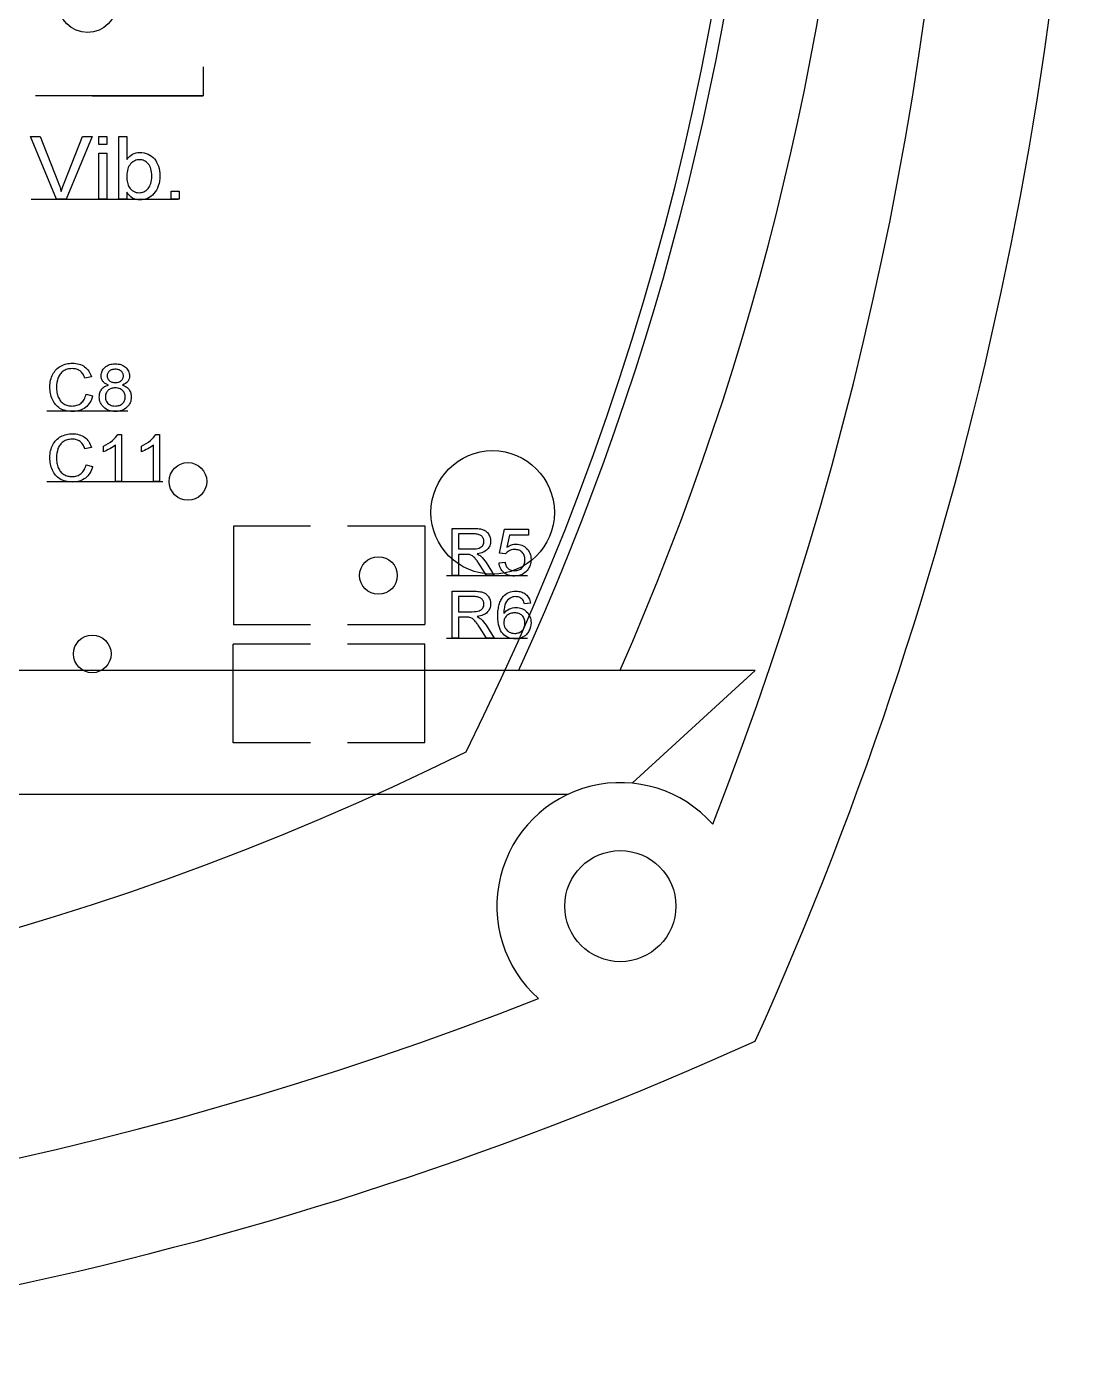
# Model space of a CAD drawing. Header units: millimetres. Extents: x -30 to 30, y -30 to 30.
# Drawn here: x 12.88 to 30, y -30 to -8.26 of the extents above; entities that cross this region are included whole.
import ezdxf

# ---------------------------------------------------------------- set-up
doc = ezdxf.new("R2010")
doc.units = ezdxf.units.MM
doc.linetypes.add('CENTERX2', pattern=[20.32, 12.7, -2.54, 2.54, -2.54])

msp = doc.modelspace()

# ---------------------------------------------------------------- linework, layer by layer
at = {"color": 7, "linetype": 'Continuous'}
for p, q in [((15.743, -8.905), (15.743, -9.374)), ((15.743, -8.905), (15.743, -9.374)), ((15.743, -8.905), (15.743, -9.374)), ((15.743, -9.374), (13.024, -9.374)), ((13.943, -9.374), (15.743, -9.374)), ((16.23, -16.345), (16.23, -17.945)), ((17.48, -16.345), (16.23, -16.345)), ((18.081, -16.34), (19.331, -16.34)), ((19.331, -16.34), (19.331, -17.94)), ((17.48, -17.945), (16.23, -17.945)), ((18.081, -17.94), (19.331, -17.94)), ((17.479, -18.255), (16.229, -18.255)), ((16.229, -19.855), (16.229, -18.255)), ((18.08, -18.25), (19.33, -18.25)), ((19.33, -19.85), (19.33, -18.25)), ((17.479, -19.855), (16.229, -19.855)), ((18.08, -19.85), (19.33, -19.85))]:
    msp.add_line(p, q, dxfattribs=at)
at = {"color": 7, "linetype": 'CENTERX2'}
for p, q in [((12.954, -11.049), (15.335, -11.049)), ((13.208, -14.478), (14.518, -14.478)), ((13.208, -15.621), (15.089, -15.621)), ((19.685, -17.145), (20.995, -17.145)), ((19.685, -18.161), (20.995, -18.161))]:
    msp.add_line(p, q, dxfattribs=at)
at = {"color": 7, "linetype": 'Continuous', "lineweight": 25}
for p, q in [((24.686, -18.686), (-20.845, -18.686)), ((22.693, -20.509), (24.686, -18.686)), ((-21.657, -20.686), (21.657, -20.686))]:
    msp.add_line(p, q, dxfattribs=at)
at = {"color": 7, "linetype": 'Continuous', "flags": 128}
for points in [[(13.366, -11.049), (12.941, -10.033), (12.941, -10.033), (13.097, -10.033), (13.097, -10.033), (13.384, -10.761), (13.384, -10.761), (13.401, -10.804), (13.416, -10.846), (13.43, -10.886), (13.442, -10.925), (13.442, -10.925), (13.469, -10.843), (13.5, -10.761), (13.5, -10.761), (13.788, -10.033), (13.788, -10.033), (13.944, -10.033), (13.944, -10.033), (13.519, -11.049), (13.519, -11.049), (13.366, -11.049)], [(14.048, -10.163), (14.048, -10.033), (14.048, -10.033), (14.178, -10.033), (14.178, -10.033), (14.178, -10.163), (14.178, -10.163), (14.048, -10.163)], [(14.504, -11.049), (14.374, -11.049), (14.374, -11.049), (14.374, -10.033), (14.374, -10.033), (14.504, -10.033), (14.504, -10.033), (14.504, -10.407), (14.504, -10.407), (14.525, -10.38), (14.548, -10.357), (14.572, -10.338), (14.598, -10.322), (14.625, -10.309), (14.653, -10.301), (14.683, -10.295), (14.714, -10.294), (14.714, -10.294), (14.749, -10.295), (14.782, -10.3), (14.815, -10.309), (14.847, -10.321), (14.878, -10.336), (14.905, -10.354), (14.929, -10.374), (14.951, -10.398), (14.971, -10.424), (14.987, -10.452), (15.002, -10.483), (15.015, -10.517), (15.025, -10.553), (15.032, -10.589), (15.037, -10.627), (15.038, -10.667), (15.038, -10.667), (15.037, -10.713), (15.032, -10.756), (15.025, -10.796), (15.014, -10.834), (15.001, -10.869), (14.984, -10.902), (14.965, -10.932), (14.942, -10.959), (14.918, -10.983), (14.892, -11.004), (14.865, -11.022), (14.837, -11.036), (14.808, -11.048), (14.778, -11.056), (14.746, -11.06), (14.713, -11.062), (14.713, -11.062), (14.681, -11.06), (14.65, -11.054), (14.621, -11.045), (14.594, -11.031), (14.569, -11.013), (14.546, -10.992), (14.524, -10.967), (14.504, -10.938), (14.504, -10.938), (14.504, -11.049)], [(14.048, -11.049), (14.048, -10.307), (14.048, -10.307), (14.178, -10.307), (14.178, -10.307), (14.178, -11.049), (14.178, -11.049), (14.048, -11.049)], [(14.504, -10.672), (14.505, -10.703), (14.506, -10.731), (14.509, -10.757), (14.513, -10.781), (14.518, -10.802), (14.525, -10.821), (14.532, -10.839), (14.541, -10.854), (14.541, -10.854), (14.556, -10.875), (14.573, -10.894), (14.592, -10.909), (14.611, -10.922), (14.632, -10.932), (14.655, -10.939), (14.678, -10.943), (14.703, -10.945), (14.703, -10.945), (14.724, -10.944), (14.743, -10.941), (14.762, -10.935), (14.781, -10.928), (14.798, -10.919), (14.815, -10.907), (14.832, -10.893), (14.847, -10.877), (14.861, -10.86), (14.874, -10.84), (14.884, -10.818), (14.893, -10.794), (14.899, -10.768), (14.904, -10.74), (14.907, -10.709), (14.908, -10.677), (14.908, -10.677), (14.907, -10.644), (14.904, -10.613), (14.9, -10.585), (14.893, -10.559), (14.885, -10.534), (14.875, -10.513), (14.863, -10.493), (14.85, -10.476), (14.835, -10.46), (14.819, -10.447), (14.803, -10.436), (14.785, -10.427), (14.767, -10.42), (14.749, -10.415), (14.729, -10.412), (14.709, -10.411), (14.709, -10.411), (14.688, -10.412), (14.669, -10.415), (14.65, -10.42), (14.631, -10.428), (14.614, -10.437), (14.596, -10.449), (14.58, -10.462), (14.565, -10.478), (14.55, -10.496), (14.538, -10.515), (14.528, -10.537), (14.519, -10.56), (14.513, -10.586), (14.508, -10.613), (14.505, -10.642), (14.504, -10.672)], [(15.22, -11.049), (15.22, -10.919), (15.22, -10.919), (15.351, -10.919), (15.351, -10.919), (15.351, -11.049), (15.351, -11.049), (15.22, -11.049)], [(13.843, -14.209), (13.95, -14.234), (13.95, -14.234), (13.941, -14.264), (13.931, -14.292), (13.919, -14.319), (13.905, -14.343), (13.889, -14.366), (13.872, -14.387), (13.853, -14.406), (13.833, -14.423), (13.811, -14.438), (13.788, -14.451), (13.764, -14.462), (13.739, -14.472), (13.712, -14.479), (13.685, -14.484), (13.656, -14.487), (13.626, -14.488), (13.626, -14.488), (13.595, -14.487), (13.565, -14.485), (13.537, -14.481), (13.511, -14.475), (13.486, -14.468), (13.462, -14.46), (13.44, -14.45), (13.419, -14.438), (13.4, -14.425), (13.382, -14.41), (13.365, -14.394), (13.349, -14.377), (13.335, -14.358), (13.321, -14.338), (13.309, -14.317), (13.298, -14.294), (13.288, -14.27), (13.28, -14.246), (13.273, -14.221), (13.267, -14.196), (13.263, -14.171), (13.259, -14.145), (13.257, -14.118), (13.257, -14.091), (13.257, -14.091), (13.258, -14.062), (13.26, -14.034), (13.263, -14.007), (13.268, -13.981), (13.275, -13.955), (13.283, -13.931), (13.292, -13.908), (13.303, -13.885), (13.315, -13.864), (13.329, -13.844), (13.344, -13.825), (13.359, -13.808), (13.377, -13.792), (13.395, -13.777), (13.415, -13.764), (13.435, -13.752), (13.457, -13.741), (13.479, -13.732), (13.502, -13.724), (13.525, -13.718), (13.549, -13.713), (13.573, -13.709), (13.598, -13.707), (13.624, -13.706), (13.624, -13.706), (13.652, -13.707), (13.68, -13.71), (13.706, -13.714), (13.731, -13.721), (13.755, -13.729), (13.778, -13.739), (13.8, -13.751), (13.82, -13.764), (13.839, -13.779), (13.857, -13.796), (13.873, -13.814), (13.888, -13.834), (13.901, -13.855), (13.912, -13.878), (13.922, -13.902), (13.931, -13.928), (13.931, -13.928), (13.823, -13.951), (13.823, -13.951), (13.816, -13.931), (13.809, -13.913), (13.8, -13.896), (13.791, -13.88), (13.781, -13.866), (13.77, -13.853), (13.759, -13.842), (13.746, -13.832), (13.733, -13.823), (13.719, -13.815), (13.705, -13.809), (13.689, -13.803), (13.673, -13.799), (13.656, -13.796), (13.638, -13.795), (13.619, -13.794), (13.619, -13.794), (13.597, -13.795), (13.577, -13.797), (13.557, -13.8), (13.538, -13.805), (13.52, -13.81), (13.503, -13.817), (13.487, -13.826), (13.471, -13.836), (13.457, -13.846), (13.444, -13.858), (13.432, -13.871), (13.421, -13.884), (13.411, -13.898), (13.402, -13.914), (13.395, -13.93), (13.388, -13.947), (13.378, -13.982), (13.37, -14.018), (13.366, -14.054), (13.364, -14.091), (13.364, -14.091), (13.365, -14.114), (13.366, -14.137), (13.368, -14.159), (13.371, -14.18), (13.376, -14.201), (13.38, -14.221), (13.386, -14.24), (13.393, -14.258), (13.401, -14.275), (13.41, -14.291), (13.419, -14.306), (13.43, -14.32), (13.442, -14.333), (13.455, -14.345), (13.468, -14.355), (13.483, -14.365), (13.499, -14.373), (13.514, -14.38), (13.53, -14.386), (13.547, -14.391), (13.563, -14.395), (13.58, -14.398), (13.598, -14.399), (13.615, -14.4), (13.615, -14.4), (13.636, -14.399), (13.657, -14.397), (13.676, -14.393), (13.695, -14.388), (13.713, -14.381), (13.73, -14.373), (13.746, -14.363), (13.762, -14.352), (13.776, -14.339), (13.789, -14.325), (13.801, -14.309), (13.812, -14.292), (13.822, -14.273), (13.83, -14.253), (13.837, -14.232), (13.843, -14.209)], [(14.205, -14.06), (14.19, -14.055), (14.177, -14.048), (14.164, -14.042), (14.153, -14.035), (14.142, -14.027), (14.132, -14.019), (14.124, -14.01), (14.116, -14.001), (14.103, -13.98), (14.094, -13.958), (14.089, -13.934), (14.087, -13.908), (14.087, -13.908), (14.088, -13.888), (14.091, -13.869), (14.096, -13.851), (14.103, -13.833), (14.112, -13.817), (14.122, -13.801), (14.135, -13.786), (14.15, -13.771), (14.166, -13.758), (14.183, -13.747), (14.202, -13.738), (14.222, -13.73), (14.244, -13.724), (14.266, -13.72), (14.29, -13.717), (14.315, -13.716), (14.315, -13.716), (14.341, -13.717), (14.365, -13.72), (14.388, -13.724), (14.409, -13.73), (14.43, -13.738), (14.449, -13.748), (14.466, -13.759), (14.483, -13.773), (14.498, -13.787), (14.511, -13.803), (14.522, -13.819), (14.531, -13.836), (14.538, -13.853), (14.542, -13.872), (14.545, -13.891), (14.546, -13.911), (14.546, -13.911), (14.545, -13.936), (14.539, -13.959), (14.53, -13.981), (14.518, -14.001), (14.502, -14.019), (14.482, -14.035), (14.459, -14.048), (14.432, -14.06), (14.432, -14.06), (14.449, -14.066), (14.465, -14.073), (14.48, -14.081), (14.494, -14.09), (14.507, -14.1), (14.518, -14.11), (14.529, -14.122), (14.539, -14.134), (14.547, -14.147), (14.555, -14.161), (14.561, -14.175), (14.567, -14.19), (14.571, -14.206), (14.573, -14.222), (14.575, -14.239), (14.576, -14.256), (14.576, -14.256), (14.575, -14.28), (14.571, -14.303), (14.566, -14.325), (14.558, -14.346), (14.548, -14.366), (14.536, -14.386), (14.521, -14.404), (14.504, -14.421), (14.486, -14.437), (14.466, -14.45), (14.445, -14.462), (14.422, -14.471), (14.398, -14.478), (14.372, -14.484), (14.345, -14.487), (14.317, -14.488), (14.317, -14.488), (14.288, -14.487), (14.261, -14.484), (14.236, -14.478), (14.212, -14.471), (14.189, -14.462), (14.168, -14.45), (14.148, -14.436), (14.129, -14.421), (14.113, -14.404), (14.098, -14.385), (14.086, -14.366), (14.076, -14.346), (14.068, -14.324), (14.062, -14.302), (14.059, -14.278), (14.058, -14.254), (14.058, -14.254), (14.059, -14.235), (14.06, -14.218), (14.063, -14.201), (14.068, -14.185), (14.073, -14.17), (14.079, -14.155), (14.087, -14.142), (14.096, -14.129), (14.106, -14.117), (14.117, -14.106), (14.129, -14.095), (14.142, -14.086), (14.156, -14.078), (14.171, -14.071), (14.188, -14.065), (14.205, -14.06)], [(14.185, -13.909), (14.186, -13.921), (14.187, -13.932), (14.19, -13.943), (14.194, -13.953), (14.198, -13.962), (14.204, -13.972), (14.211, -13.98), (14.219, -13.988), (14.229, -13.995), (14.239, -14.001), (14.249, -14.007), (14.261, -14.011), (14.274, -14.015), (14.288, -14.017), (14.302, -14.018), (14.318, -14.019), (14.318, -14.019), (14.333, -14.018), (14.347, -14.017), (14.361, -14.015), (14.373, -14.011), (14.385, -14.007), (14.396, -14.002), (14.405, -13.995), (14.414, -13.988), (14.422, -13.98), (14.429, -13.972), (14.435, -13.963), (14.44, -13.954), (14.444, -13.945), (14.447, -13.935), (14.448, -13.924), (14.449, -13.913), (14.449, -13.913), (14.448, -13.902), (14.447, -13.891), (14.444, -13.881), (14.44, -13.871), (14.435, -13.861), (14.429, -13.852), (14.422, -13.843), (14.413, -13.835), (14.404, -13.828), (14.394, -13.822), (14.383, -13.816), (14.372, -13.812), (14.359, -13.808), (14.346, -13.806), (14.332, -13.804), (14.317, -13.804), (14.317, -13.804), (14.302, -13.804), (14.288, -13.806), (14.274, -13.808), (14.262, -13.812), (14.25, -13.816), (14.239, -13.821), (14.229, -13.828), (14.22, -13.835), (14.212, -13.843), (14.205, -13.851), (14.199, -13.86), (14.194, -13.869), (14.19, -13.878), (14.187, -13.888), (14.186, -13.898), (14.185, -13.909)], [(14.156, -14.252), (14.157, -14.271), (14.16, -14.289), (14.165, -14.307), (14.173, -14.325), (14.183, -14.342), (14.196, -14.357), (14.212, -14.37), (14.231, -14.38), (14.252, -14.389), (14.274, -14.395), (14.295, -14.399), (14.318, -14.4), (14.318, -14.4), (14.336, -14.399), (14.353, -14.397), (14.369, -14.394), (14.384, -14.39), (14.398, -14.384), (14.412, -14.377), (14.424, -14.368), (14.435, -14.359), (14.445, -14.348), (14.454, -14.337), (14.461, -14.325), (14.467, -14.312), (14.472, -14.299), (14.475, -14.285), (14.477, -14.27), (14.478, -14.255), (14.478, -14.255), (14.477, -14.239), (14.475, -14.224), (14.472, -14.21), (14.467, -14.196), (14.461, -14.183), (14.453, -14.171), (14.444, -14.159), (14.434, -14.149), (14.422, -14.139), (14.41, -14.13), (14.396, -14.123), (14.382, -14.117), (14.366, -14.113), (14.35, -14.109), (14.333, -14.107), (14.314, -14.107), (14.314, -14.107), (14.297, -14.107), (14.28, -14.109), (14.264, -14.113), (14.249, -14.117), (14.235, -14.123), (14.222, -14.13), (14.209, -14.138), (14.198, -14.148), (14.188, -14.159), (14.18, -14.17), (14.172, -14.182), (14.166, -14.195), (14.162, -14.208), (14.158, -14.222), (14.156, -14.237), (14.156, -14.252)], [(13.843, -15.352), (13.95, -15.377), (13.95, -15.377), (13.941, -15.407), (13.931, -15.435), (13.919, -15.462), (13.905, -15.486), (13.889, -15.509), (13.872, -15.53), (13.853, -15.549), (13.833, -15.566), (13.811, -15.581), (13.788, -15.594), (13.764, -15.605), (13.739, -15.615), (13.712, -15.622), (13.685, -15.627), (13.656, -15.63), (13.626, -15.631), (13.626, -15.631), (13.595, -15.63), (13.565, -15.628), (13.537, -15.624), (13.511, -15.618), (13.486, -15.611), (13.462, -15.603), (13.44, -15.593), (13.419, -15.581), (13.4, -15.568), (13.382, -15.553), (13.365, -15.537), (13.349, -15.52), (13.335, -15.501), (13.321, -15.481), (13.309, -15.46), (13.298, -15.437), (13.288, -15.413), (13.28, -15.389), (13.273, -15.364), (13.267, -15.339), (13.263, -15.314), (13.259, -15.288), (13.257, -15.261), (13.257, -15.234), (13.257, -15.234), (13.258, -15.205), (13.26, -15.177), (13.263, -15.15), (13.268, -15.124), (13.275, -15.098), (13.283, -15.074), (13.292, -15.051), (13.303, -15.028), (13.315, -15.007), (13.329, -14.987), (13.344, -14.968), (13.359, -14.951), (13.377, -14.935), (13.395, -14.92), (13.415, -14.907), (13.435, -14.895), (13.457, -14.884), (13.479, -14.875), (13.502, -14.867), (13.525, -14.861), (13.549, -14.856), (13.573, -14.852), (13.598, -14.85), (13.624, -14.849), (13.624, -14.849), (13.652, -14.85), (13.68, -14.853), (13.706, -14.857), (13.731, -14.864), (13.755, -14.872), (13.778, -14.882), (13.8, -14.894), (13.82, -14.907), (13.839, -14.922), (13.857, -14.939), (13.873, -14.957), (13.888, -14.977), (13.901, -14.998), (13.912, -15.021), (13.922, -15.045), (13.931, -15.071), (13.931, -15.071), (13.823, -15.094), (13.823, -15.094), (13.816, -15.074), (13.809, -15.056), (13.8, -15.039), (13.791, -15.023), (13.781, -15.009), (13.77, -14.996), (13.759, -14.985), (13.746, -14.975), (13.733, -14.966), (13.719, -14.958), (13.705, -14.952), (13.689, -14.946), (13.673, -14.942), (13.656, -14.939), (13.638, -14.938), (13.619, -14.937), (13.619, -14.937), (13.597, -14.938), (13.577, -14.94), (13.557, -14.943), (13.538, -14.948), (13.52, -14.953), (13.503, -14.96), (13.487, -14.969), (13.471, -14.979), (13.457, -14.989), (13.444, -15.001), (13.432, -15.014), (13.421, -15.027), (13.411, -15.041), (13.402, -15.057), (13.395, -15.073), (13.388, -15.09), (13.378, -15.125), (13.37, -15.161), (13.366, -15.197), (13.364, -15.234), (13.364, -15.234), (13.365, -15.257), (13.366, -15.28), (13.368, -15.302), (13.371, -15.323), (13.376, -15.344), (13.38, -15.364), (13.386, -15.383), (13.393, -15.401), (13.401, -15.418), (13.41, -15.434), (13.419, -15.449), (13.43, -15.463), (13.442, -15.476), (13.455, -15.488), (13.468, -15.498), (13.483, -15.508), (13.499, -15.516), (13.514, -15.523), (13.53, -15.529), (13.547, -15.534), (13.563, -15.538), (13.58, -15.541), (13.598, -15.542), (13.615, -15.543), (13.615, -15.543), (13.636, -15.542), (13.657, -15.54), (13.676, -15.536), (13.695, -15.531), (13.713, -15.524), (13.73, -15.516), (13.746, -15.506), (13.762, -15.495), (13.776, -15.482), (13.789, -15.468), (13.801, -15.452), (13.812, -15.435), (13.822, -15.416), (13.83, -15.396), (13.837, -15.375), (13.843, -15.352)], [(14.419, -15.621), (14.322, -15.621), (14.322, -15.621), (14.322, -15.027), (14.322, -15.027), (14.303, -15.043), (14.281, -15.059), (14.257, -15.075), (14.229, -15.091), (14.201, -15.106), (14.175, -15.12), (14.15, -15.131), (14.126, -15.14), (14.126, -15.14), (14.126, -15.049), (14.126, -15.049), (14.166, -15.03), (14.203, -15.009), (14.238, -14.986), (14.27, -14.96), (14.298, -14.934), (14.322, -14.909), (14.342, -14.884), (14.356, -14.859), (14.356, -14.859), (14.419, -14.859), (14.419, -14.859), (14.419, -15.621)], [(15.035, -15.621), (14.937, -15.621), (14.937, -15.621), (14.937, -15.027), (14.937, -15.027), (14.918, -15.043), (14.896, -15.059), (14.872, -15.075), (14.845, -15.091), (14.817, -15.106), (14.79, -15.12), (14.765, -15.131), (14.742, -15.14), (14.742, -15.14), (14.742, -15.049), (14.742, -15.049), (14.781, -15.03), (14.819, -15.009), (14.853, -14.986), (14.885, -14.96), (14.913, -14.934), (14.937, -14.909), (14.957, -14.884), (14.972, -14.859), (14.972, -14.859), (15.035, -14.859), (15.035, -14.859), (15.035, -15.621)], [(19.773, -17.145), (19.773, -16.383), (19.773, -16.383), (20.122, -16.383), (20.122, -16.383), (20.147, -16.383), (20.171, -16.384), (20.193, -16.386), (20.213, -16.388), (20.232, -16.391), (20.249, -16.394), (20.265, -16.399), (20.28, -16.403), (20.293, -16.409), (20.305, -16.415), (20.317, -16.423), (20.328, -16.431), (20.339, -16.441), (20.348, -16.451), (20.357, -16.463), (20.366, -16.475), (20.38, -16.501), (20.39, -16.529), (20.396, -16.558), (20.398, -16.588), (20.398, -16.588), (20.397, -16.608), (20.395, -16.627), (20.391, -16.645), (20.385, -16.662), (20.377, -16.679), (20.368, -16.694), (20.357, -16.709), (20.345, -16.723), (20.331, -16.737), (20.314, -16.748), (20.296, -16.759), (20.277, -16.768), (20.255, -16.777), (20.232, -16.783), (20.207, -16.789), (20.18, -16.793), (20.18, -16.793), (20.198, -16.803), (20.215, -16.813), (20.229, -16.823), (20.24, -16.832), (20.24, -16.832), (20.262, -16.854), (20.284, -16.879), (20.304, -16.906), (20.325, -16.935), (20.325, -16.935), (20.458, -17.145), (20.458, -17.145), (20.333, -17.145), (20.333, -17.145), (20.23, -16.984), (20.23, -16.984), (20.219, -16.967), (20.208, -16.951), (20.198, -16.936), (20.189, -16.923), (20.18, -16.91), (20.171, -16.898), (20.163, -16.887), (20.156, -16.878), (20.141, -16.861), (20.128, -16.846), (20.115, -16.835), (20.104, -16.826), (20.08, -16.814), (20.057, -16.807), (20.057, -16.807), (20.046, -16.805), (20.034, -16.804), (20.018, -16.803), (19.999, -16.803), (19.999, -16.803), (19.88, -16.803), (19.88, -16.803), (19.88, -17.145), (19.88, -17.145), (19.773, -17.145)], [(19.88, -16.715), (20.101, -16.715), (20.101, -16.715), (20.134, -16.714), (20.164, -16.712), (20.189, -16.707), (20.211, -16.701), (20.229, -16.693), (20.245, -16.683), (20.259, -16.671), (20.27, -16.657), (20.279, -16.641), (20.286, -16.625), (20.289, -16.608), (20.291, -16.591), (20.291, -16.591), (20.29, -16.578), (20.288, -16.566), (20.285, -16.554), (20.281, -16.543), (20.275, -16.533), (20.268, -16.523), (20.26, -16.513), (20.251, -16.505), (20.24, -16.497), (20.228, -16.49), (20.215, -16.484), (20.2, -16.479), (20.184, -16.476), (20.166, -16.473), (20.147, -16.471), (20.126, -16.471), (20.126, -16.471), (19.88, -16.471), (19.88, -16.471), (19.88, -16.715)], [(20.535, -16.94), (20.633, -16.93), (20.633, -16.93), (20.636, -16.947), (20.64, -16.962), (20.645, -16.976), (20.651, -16.99), (20.658, -17.002), (20.665, -17.013), (20.674, -17.023), (20.683, -17.033), (20.694, -17.041), (20.705, -17.047), (20.716, -17.053), (20.729, -17.058), (20.742, -17.062), (20.756, -17.065), (20.771, -17.066), (20.786, -17.067), (20.786, -17.067), (20.805, -17.066), (20.823, -17.064), (20.84, -17.06), (20.856, -17.055), (20.871, -17.048), (20.885, -17.04), (20.898, -17.03), (20.91, -17.018), (20.92, -17.006), (20.93, -16.992), (20.937, -16.977), (20.944, -16.962), (20.949, -16.945), (20.952, -16.928), (20.954, -16.909), (20.955, -16.889), (20.955, -16.889), (20.954, -16.871), (20.952, -16.853), (20.949, -16.837), (20.944, -16.821), (20.938, -16.807), (20.931, -16.793), (20.922, -16.781), (20.912, -16.769), (20.901, -16.759), (20.888, -16.75), (20.874, -16.742), (20.859, -16.736), (20.843, -16.731), (20.825, -16.728), (20.806, -16.726), (20.786, -16.725), (20.786, -16.725), (20.761, -16.726), (20.739, -16.73), (20.718, -16.736), (20.699, -16.744), (20.682, -16.754), (20.667, -16.766), (20.654, -16.779), (20.642, -16.793), (20.642, -16.793), (20.545, -16.784), (20.545, -16.784), (20.623, -16.393), (20.623, -16.393), (21.014, -16.393), (21.014, -16.393), (21.014, -16.49), (21.014, -16.49), (20.703, -16.49), (20.703, -16.49), (20.663, -16.688), (20.663, -16.688), (20.681, -16.676), (20.698, -16.666), (20.716, -16.657), (20.735, -16.65), (20.753, -16.644), (20.772, -16.64), (20.791, -16.638), (20.81, -16.637), (20.81, -16.637), (20.835, -16.638), (20.859, -16.641), (20.882, -16.647), (20.904, -16.654), (20.925, -16.664), (20.945, -16.676), (20.964, -16.69), (20.982, -16.706), (20.999, -16.724), (21.013, -16.743), (21.025, -16.763), (21.035, -16.785), (21.043, -16.808), (21.048, -16.832), (21.052, -16.857), (21.053, -16.884), (21.053, -16.884), (21.052, -16.909), (21.049, -16.934), (21.044, -16.957), (21.037, -16.98), (21.029, -17.002), (21.018, -17.023), (21.005, -17.043), (20.991, -17.062), (20.991, -17.062), (20.971, -17.084), (20.95, -17.103), (20.927, -17.119), (20.902, -17.132), (20.876, -17.142), (20.847, -17.149), (20.817, -17.153), (20.786, -17.155), (20.786, -17.155), (20.76, -17.154), (20.735, -17.151), (20.712, -17.147), (20.689, -17.14), (20.668, -17.132), (20.648, -17.122), (20.629, -17.11), (20.612, -17.096), (20.596, -17.081), (20.582, -17.064), (20.569, -17.046), (20.559, -17.027), (20.55, -17.007), (20.543, -16.986), (20.538, -16.964), (20.535, -16.94)], [(19.773, -18.161), (19.773, -17.399), (19.773, -17.399), (20.122, -17.399), (20.122, -17.399), (20.147, -17.399), (20.171, -17.4), (20.193, -17.402), (20.213, -17.404), (20.232, -17.407), (20.249, -17.41), (20.265, -17.415), (20.28, -17.419), (20.293, -17.425), (20.305, -17.431), (20.317, -17.439), (20.328, -17.447), (20.339, -17.457), (20.348, -17.467), (20.357, -17.479), (20.366, -17.491), (20.38, -17.517), (20.39, -17.545), (20.396, -17.574), (20.398, -17.604), (20.398, -17.604), (20.397, -17.624), (20.395, -17.643), (20.391, -17.661), (20.385, -17.678), (20.377, -17.695), (20.368, -17.71), (20.357, -17.725), (20.345, -17.739), (20.331, -17.753), (20.314, -17.764), (20.296, -17.775), (20.277, -17.784), (20.255, -17.793), (20.232, -17.799), (20.207, -17.805), (20.18, -17.809), (20.18, -17.809), (20.198, -17.819), (20.215, -17.829), (20.229, -17.839), (20.24, -17.848), (20.24, -17.848), (20.262, -17.87), (20.284, -17.895), (20.304, -17.922), (20.325, -17.951), (20.325, -17.951), (20.458, -18.161), (20.458, -18.161), (20.333, -18.161), (20.333, -18.161), (20.23, -18), (20.23, -18), (20.219, -17.983), (20.208, -17.967), (20.198, -17.952), (20.189, -17.939), (20.18, -17.926), (20.171, -17.914), (20.163, -17.903), (20.156, -17.894), (20.141, -17.877), (20.128, -17.862), (20.115, -17.851), (20.104, -17.842), (20.08, -17.83), (20.057, -17.823), (20.057, -17.823), (20.046, -17.821), (20.034, -17.82), (20.018, -17.819), (19.999, -17.819), (19.999, -17.819), (19.88, -17.819), (19.88, -17.819), (19.88, -18.161), (19.88, -18.161), (19.773, -18.161)], [(19.88, -17.731), (20.101, -17.731), (20.101, -17.731), (20.134, -17.73), (20.164, -17.728), (20.189, -17.723), (20.211, -17.717), (20.229, -17.709), (20.245, -17.699), (20.259, -17.687), (20.27, -17.673), (20.279, -17.657), (20.286, -17.641), (20.289, -17.624), (20.291, -17.607), (20.291, -17.607), (20.29, -17.594), (20.288, -17.582), (20.285, -17.57), (20.281, -17.559), (20.275, -17.549), (20.268, -17.539), (20.26, -17.529), (20.251, -17.521), (20.24, -17.513), (20.228, -17.506), (20.215, -17.5), (20.2, -17.495), (20.184, -17.492), (20.166, -17.489), (20.147, -17.487), (20.126, -17.487), (20.126, -17.487), (19.88, -17.487), (19.88, -17.487), (19.88, -17.731)], [(21.043, -17.594), (20.945, -17.604), (20.945, -17.604), (20.938, -17.579), (20.929, -17.558), (20.918, -17.54), (20.907, -17.526), (20.907, -17.526), (20.896, -17.517), (20.885, -17.509), (20.873, -17.502), (20.86, -17.497), (20.847, -17.492), (20.833, -17.489), (20.819, -17.488), (20.804, -17.487), (20.804, -17.487), (20.78, -17.488), (20.757, -17.493), (20.735, -17.5), (20.713, -17.51), (20.713, -17.51), (20.693, -17.526), (20.674, -17.546), (20.657, -17.568), (20.642, -17.595), (20.636, -17.61), (20.63, -17.626), (20.625, -17.645), (20.621, -17.665), (20.618, -17.687), (20.615, -17.711), (20.614, -17.736), (20.613, -17.763), (20.613, -17.763), (20.632, -17.739), (20.653, -17.719), (20.676, -17.702), (20.702, -17.687), (20.728, -17.677), (20.755, -17.669), (20.783, -17.664), (20.811, -17.663), (20.811, -17.663), (20.836, -17.664), (20.86, -17.667), (20.882, -17.673), (20.904, -17.68), (20.925, -17.69), (20.945, -17.702), (20.964, -17.716), (20.982, -17.732), (20.999, -17.75), (21.013, -17.769), (21.025, -17.789), (21.035, -17.811), (21.043, -17.834), (21.048, -17.858), (21.052, -17.883), (21.053, -17.91), (21.053, -17.91), (21.051, -17.945), (21.044, -17.979), (21.034, -18.012), (21.02, -18.043), (21.011, -18.058), (21.002, -18.072), (20.991, -18.086), (20.98, -18.098), (20.969, -18.109), (20.956, -18.12), (20.943, -18.129), (20.929, -18.138), (20.914, -18.146), (20.899, -18.152), (20.883, -18.158), (20.867, -18.163), (20.851, -18.166), (20.834, -18.169), (20.816, -18.17), (20.798, -18.171), (20.798, -18.171), (20.767, -18.169), (20.738, -18.165), (20.711, -18.159), (20.685, -18.149), (20.66, -18.137), (20.636, -18.123), (20.615, -18.105), (20.594, -18.085), (20.576, -18.062), (20.56, -18.036), (20.546, -18.006), (20.535, -17.972), (20.527, -17.936), (20.52, -17.895), (20.517, -17.851), (20.515, -17.804), (20.515, -17.804), (20.516, -17.777), (20.517, -17.751), (20.518, -17.726), (20.521, -17.702), (20.524, -17.679), (20.528, -17.657), (20.532, -17.635), (20.537, -17.615), (20.543, -17.596), (20.55, -17.577), (20.557, -17.559), (20.565, -17.543), (20.573, -17.527), (20.583, -17.512), (20.593, -17.499), (20.603, -17.486), (20.603, -17.486), (20.623, -17.465), (20.645, -17.448), (20.668, -17.433), (20.693, -17.421), (20.72, -17.411), (20.748, -17.404), (20.778, -17.4), (20.81, -17.399), (20.81, -17.399), (20.834, -17.4), (20.856, -17.402), (20.878, -17.406), (20.898, -17.412), (20.917, -17.419), (20.935, -17.428), (20.953, -17.439), (20.969, -17.451), (20.983, -17.464), (20.997, -17.479), (21.008, -17.495), (21.018, -17.513), (21.027, -17.531), (21.034, -17.551), (21.039, -17.572), (21.043, -17.594)], [(20.613, -17.908), (20.615, -17.931), (20.619, -17.953), (20.626, -17.975), (20.636, -17.996), (20.649, -18.016), (20.664, -18.034), (20.681, -18.049), (20.699, -18.061), (20.72, -18.07), (20.742, -18.077), (20.765, -18.081), (20.79, -18.083), (20.79, -18.083), (20.808, -18.082), (20.825, -18.08), (20.841, -18.076), (20.856, -18.071), (20.87, -18.065), (20.884, -18.057), (20.897, -18.048), (20.909, -18.037), (20.92, -18.025), (20.929, -18.012), (20.937, -17.998), (20.943, -17.983), (20.948, -17.967), (20.952, -17.95), (20.954, -17.932), (20.955, -17.913), (20.955, -17.913), (20.954, -17.895), (20.952, -17.877), (20.949, -17.861), (20.944, -17.846), (20.937, -17.831), (20.929, -17.818), (20.92, -17.805), (20.909, -17.794), (20.897, -17.784), (20.885, -17.775), (20.871, -17.768), (20.856, -17.762), (20.84, -17.757), (20.823, -17.753), (20.805, -17.751), (20.786, -17.751), (20.786, -17.751), (20.768, -17.751), (20.751, -17.753), (20.735, -17.757), (20.719, -17.762), (20.704, -17.768), (20.69, -17.775), (20.676, -17.784), (20.663, -17.794), (20.652, -17.805), (20.641, -17.818), (20.633, -17.831), (20.626, -17.844), (20.62, -17.859), (20.616, -17.874), (20.614, -17.891), (20.613, -17.908)]]:
    msp.add_lwpolyline(points, dxfattribs=at)
at = {"color": 7, "linetype": 'Continuous'}
for centre, radius in [((13.868, -7.874), 0.475), ((15.494, -15.621), 0.305), ((18.58, -17.145), 0.305), ((13.944, -18.415), 0.305)]:
    msp.add_circle(centre, radius, dxfattribs=at)
at = {"color": 7, "linetype": 'Continuous', "lineweight": 25}
for centre, radius in [((20.431, -16.123), 1), ((22.5, -22.5), 0.9)]:
    msp.add_circle(centre, radius, dxfattribs=at)
for centre, radius, start, end in [((-30, 0), 60, 335.70481, 24.29519), ((-30, 0), 58, 338.58848, 21.41152), ((-20, -0.006), 44.919, 335.4255, 17.8362), ((-20, -0.006), 46.419, 336.2693, 17.2415), ((22.5, -22.5), 2, 41.5402, 228.4598), ((0, 30), 58, 248.58848, 291.41152), ((0, 30), 60, 245.70481, 294.29519)]:
    msp.add_arc(centre, radius, start, end, dxfattribs=at)
at = {"color": 7, "linetype": 'Continuous'}
for centre, radius, start, end in [((-20, -0.006), 44.719, 333.4413, 26.5714), ((0, 20.32), 45.008, 243.6171, 296.3829)]:
    msp.add_arc(centre, radius, start, end, dxfattribs=at)

doc.saveas('drawing.dxf')
